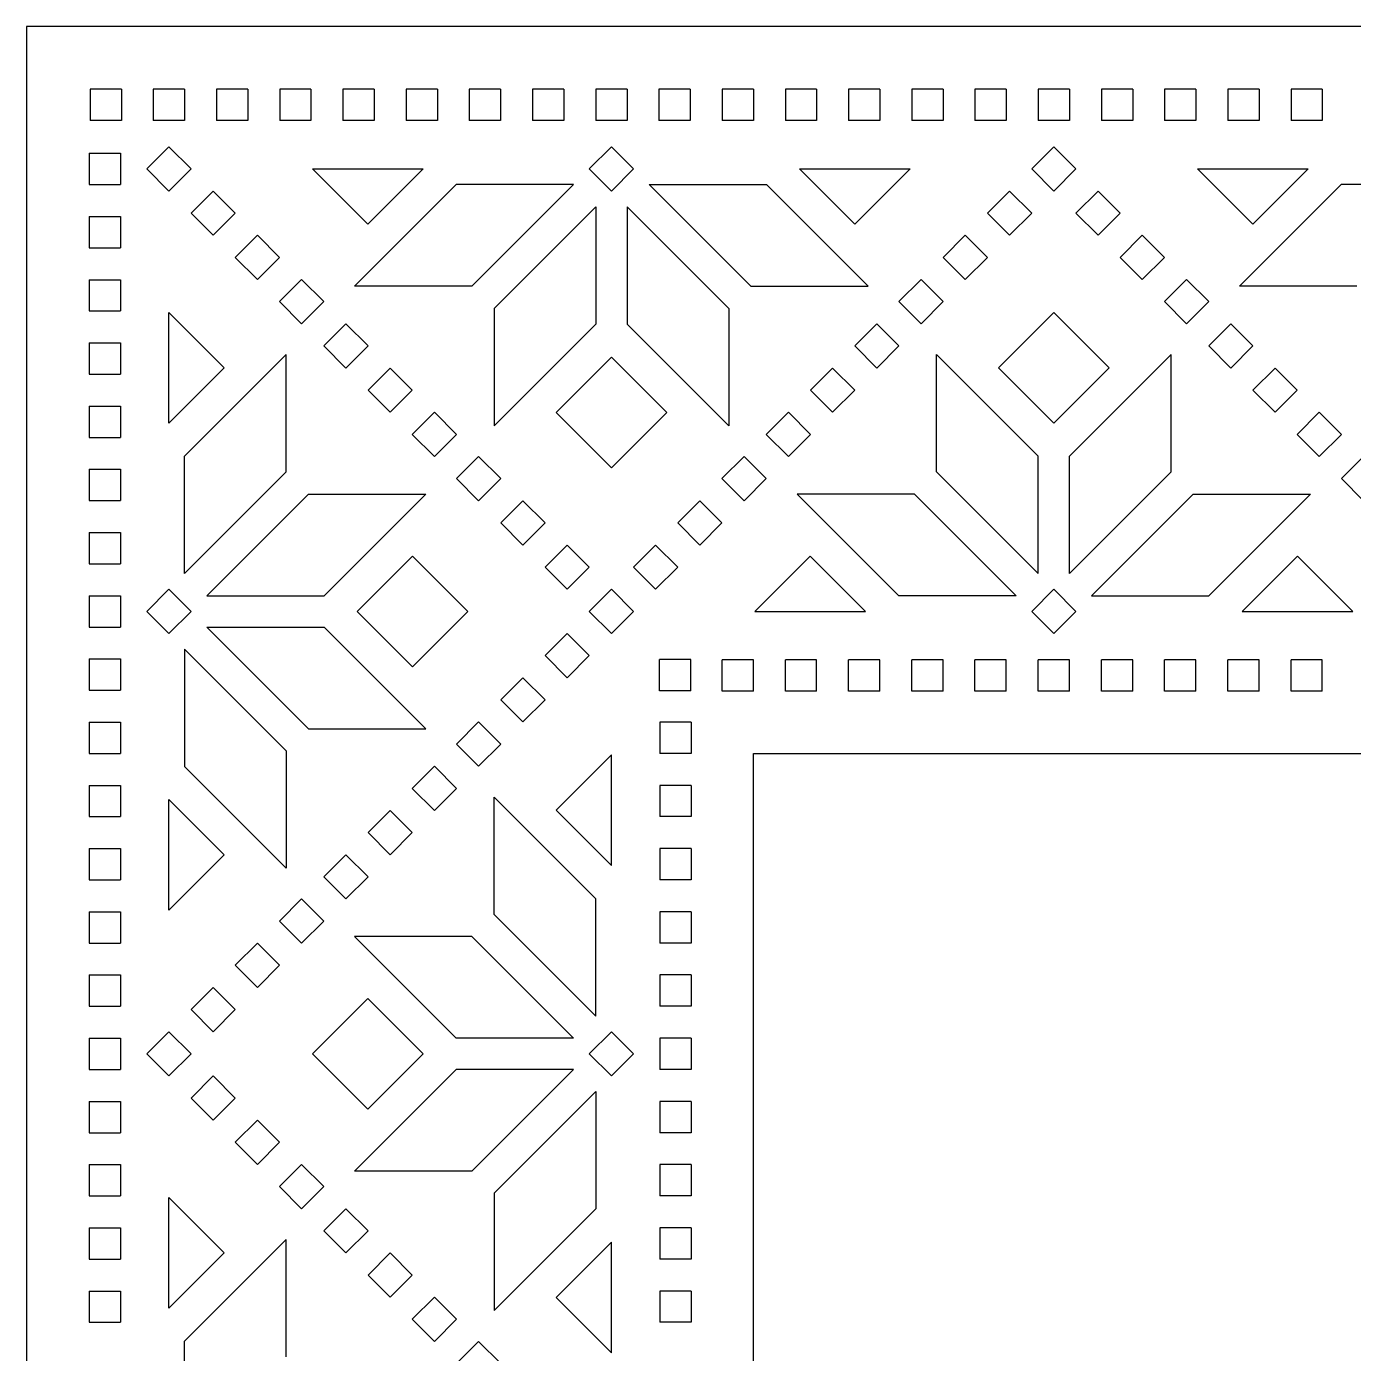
# Model space of a CAD drawing. Extents: x 33 to 579, y 140 to 533.
# Drawn here: x 33.4 to 118.2, y 242.9 to 327.7 of the extents above; entities that cross this region are included whole.
import ezdxf

# ---------------------------------------------------------------- set-up
doc = ezdxf.new("R2010")
doc.units = 0
doc.layers.get('0').update_dxf_attribs({"linetype": 'CONTINUOUS'})

msp = doc.modelspace()

# ---------------------------------------------------------------- linework, layer by layer
for p, q in [((221.322731, 327.696411), (33.413463, 327.696411)), ((33.413463, 327.696411), (33.413463, 139.787143)), ((39.47467, 323.696411), (37.47467, 323.696411)), ((37.47467, 323.696411), (37.47467, 321.696411)), ((39.47467, 323.696411), (39.47467, 321.696411)), ((43.515284, 323.696411), (41.515284, 323.696411)), ((41.515284, 323.696411), (41.515284, 321.696411)), ((43.515284, 323.696411), (43.515284, 321.696411)), ((47.555898, 323.696411), (45.555898, 323.696411)), ((45.555898, 323.696411), (45.555898, 321.696411)), ((47.555898, 323.696411), (47.555898, 321.696411)), ((51.596512, 323.696411), (49.596512, 323.696411)), ((49.596512, 323.696411), (49.596512, 321.696411)), ((51.596512, 323.696411), (51.596512, 321.696411)), ((55.637126, 323.696411), (53.637126, 323.696411)), ((53.637126, 323.696411), (53.637126, 321.696411)), ((55.637126, 323.696411), (55.637126, 321.696411)), ((59.67774, 323.696411), (57.67774, 323.696411)), ((57.67774, 323.696411), (57.67774, 321.696411)), ((59.67774, 323.696411), (59.67774, 321.696411)), ((63.718354, 323.696411), (61.718354, 323.696411)), ((61.718354, 323.696411), (61.718354, 321.696411)), ((63.718354, 323.696411), (63.718354, 321.696411)), ((67.758968, 323.696411), (65.758968, 323.696411)), ((65.758968, 323.696411), (65.758968, 321.696411)), ((67.758968, 323.696411), (67.758968, 321.696411)), ((71.799555, 323.696411), (69.799555, 323.696411)), ((69.799555, 323.696411), (69.799555, 321.696411)), ((71.799555, 323.696411), (71.799555, 321.696411)), ((75.840169, 323.696411), (73.840169, 323.696411)), ((73.840169, 323.696411), (73.840169, 321.696411)), ((75.840169, 323.696411), (75.840169, 321.696411)), ((79.880783, 323.696411), (77.880783, 323.696411)), ((77.880783, 323.696411), (77.880783, 321.696411)), ((79.880783, 323.696411), (79.880783, 321.696411)), ((83.921397, 323.696411), (81.921397, 323.696411)), ((81.921397, 323.696411), (81.921397, 321.696411)), ((83.921397, 323.696411), (83.921397, 321.696411)), ((87.962011, 323.696411), (85.962011, 323.696411)), ((85.962011, 323.696411), (85.962011, 321.696411)), ((87.962011, 323.696411), (87.962011, 321.696411)), ((92.002625, 323.696411), (90.002625, 323.696411)), ((90.002625, 323.696411), (90.002625, 321.696411)), ((92.002625, 323.696411), (92.002625, 321.696411)), ((96.043239, 323.696411), (94.043239, 323.696411)), ((94.043239, 323.696411), (94.043239, 321.696411)), ((96.043239, 323.696411), (96.043239, 321.696411)), ((100.083826, 323.696411), (98.083826, 323.696411)), ((98.083826, 323.696411), (98.083826, 321.696411)), ((100.083826, 323.696411), (100.083826, 321.696411)), ((104.12444, 323.696411), (102.12444, 323.696411)), ((102.12444, 323.696411), (102.12444, 321.696411)), ((104.12444, 323.696411), (104.12444, 321.696411)), ((108.165054, 323.696411), (106.165054, 323.696411)), ((106.165054, 323.696411), (106.165054, 321.696411)), ((108.165054, 323.696411), (108.165054, 321.696411)), ((112.205668, 323.696411), (110.205668, 323.696411)), ((110.205668, 323.696411), (110.205668, 321.696411)), ((112.205668, 323.696411), (112.205668, 321.696411)), ((116.246282, 323.696411), (114.246282, 323.696411)), ((114.246282, 323.696411), (114.246282, 321.696411)), ((116.246282, 323.696411), (116.246282, 321.696411)), ((39.47467, 321.696411), (37.47467, 321.696411)), ((43.515284, 321.696411), (41.515284, 321.696411)), ((47.555898, 321.696411), (45.555898, 321.696411)), ((51.596512, 321.696411), (49.596512, 321.696411)), ((55.637126, 321.696411), (53.637126, 321.696411)), ((59.67774, 321.696411), (57.67774, 321.696411)), ((63.718354, 321.696411), (61.718354, 321.696411)), ((67.758968, 321.696411), (65.758968, 321.696411)), ((71.799555, 321.696411), (69.799555, 321.696411)), ((75.840169, 321.696411), (73.840169, 321.696411)), ((79.880783, 321.696411), (77.880783, 321.696411)), ((83.921397, 321.696411), (81.921397, 321.696411)), ((87.962011, 321.696411), (85.962011, 321.696411)), ((92.002625, 321.696411), (90.002625, 321.696411)), ((96.043239, 321.696411), (94.043239, 321.696411)), ((100.083826, 321.696411), (98.083826, 321.696411)), ((104.12444, 321.696411), (102.12444, 321.696411)), ((108.165054, 321.696411), (106.165054, 321.696411)), ((112.205668, 321.696411), (110.205668, 321.696411)), ((116.246282, 321.696411), (114.246282, 321.696411)), ((42.515284, 320.008805), (41.10107, 318.594591)), ((42.515284, 320.008805), (43.929497, 318.594591)), ((70.799555, 320.008805), (69.385341, 318.594591)), ((70.799555, 320.008805), (72.213768, 318.594591)), ((99.083826, 320.008805), (97.669613, 318.594591)), ((99.083826, 320.008805), (100.49804, 318.594591)), ((37.413463, 319.594591), (39.413463, 319.594591)), ((37.413463, 319.594591), (37.413463, 317.594591)), ((39.413463, 319.594591), (39.413463, 317.594591)), ((41.10107, 318.594591), (42.515284, 317.180377)), ((43.929497, 318.594591), (42.515284, 317.180377)), ((51.692946, 318.594591), (58.764014, 318.594591)), ((51.692946, 318.594591), (55.22848, 315.059057)), ((55.22848, 315.059057), (58.764014, 318.594591)), ((70.799555, 317.180377), (69.385341, 318.594591)), ((70.799555, 317.180377), (72.213768, 318.594591)), ((82.835096, 318.594591), (89.906163, 318.594591)), ((86.370629, 315.059057), (82.835096, 318.594591)), ((89.906163, 318.594591), (86.370629, 315.059057)), ((97.669613, 318.594591), (99.083826, 317.180377)), ((100.49804, 318.594591), (99.083826, 317.180377)), ((108.261489, 318.594591), (111.797023, 315.059057)), ((108.261489, 318.594591), (115.332557, 318.594591)), ((111.797023, 315.059057), (115.332557, 318.594591)), ((37.413463, 317.594591), (39.413463, 317.594591)), ((54.385341, 311.094591), (60.885341, 317.594591)), ((68.385341, 317.594591), (60.885341, 317.594591)), ((68.385341, 317.594591), (61.885341, 311.094591)), ((73.213768, 317.594591), (80.713768, 317.594591)), ((73.213768, 317.594591), (79.713768, 311.094591)), ((87.213768, 311.094591), (80.713768, 317.594591)), ((110.953884, 311.094591), (117.453884, 317.594591)), ((124.953884, 317.594591), (117.453884, 317.594591)), ((45.343711, 317.180377), (43.929497, 315.766164)), ((45.343711, 317.180377), (46.757924, 315.766164)), ((96.255399, 317.180377), (94.841185, 315.766164)), ((96.255399, 317.180377), (97.669613, 315.766164)), ((101.912253, 317.180377), (100.49804, 315.766164)), ((101.912253, 317.180377), (103.326467, 315.766164)), ((37.413463, 315.554004), (39.413463, 315.554004)), ((37.413463, 315.554004), (37.413463, 313.554004)), ((39.413463, 315.554004), (39.413463, 313.554004)), ((43.929497, 315.766164), (45.343711, 314.35195)), ((46.757924, 315.766164), (45.343711, 314.35195)), ((69.799555, 316.180377), (63.299555, 309.680377)), ((69.799555, 316.180377), (69.799555, 308.680377)), ((71.799555, 316.180377), (71.799555, 308.680377)), ((71.799555, 316.180377), (78.299555, 309.680377)), ((94.841185, 315.766164), (96.255399, 314.35195)), ((97.669613, 315.766164), (96.255399, 314.35195)), ((100.49804, 315.766164), (101.912253, 314.35195)), ((103.326467, 315.766164), (101.912253, 314.35195)), ((48.172138, 314.35195), (46.757924, 312.937737)), ((48.172138, 314.35195), (49.586351, 312.937737)), ((93.426972, 314.35195), (92.012758, 312.937737)), ((93.426972, 314.35195), (94.841185, 312.937737)), ((104.74068, 314.35195), (103.326467, 312.937737)), ((104.74068, 314.35195), (106.154894, 312.937737)), ((37.413463, 313.554004), (39.413463, 313.554004)), ((46.757924, 312.937737), (48.172138, 311.523523)), ((49.586351, 312.937737), (48.172138, 311.523523)), ((92.012758, 312.937737), (93.426972, 311.523523)), ((94.841185, 312.937737), (93.426972, 311.523523)), ((103.326467, 312.937737), (104.74068, 311.523523)), ((106.154894, 312.937737), (104.74068, 311.523523)), ((37.413463, 311.51339), (37.413463, 309.51339)), ((37.413463, 311.51339), (39.413463, 311.51339)), ((39.413463, 311.51339), (39.413463, 309.51339)), ((51.000565, 311.523523), (49.586351, 310.10931)), ((51.000565, 311.523523), (52.414779, 310.10931)), ((90.598545, 311.523523), (89.184331, 310.10931)), ((90.598545, 311.523523), (92.012758, 310.10931)), ((107.569107, 311.523523), (106.154894, 310.10931)), ((107.569107, 311.523523), (108.983321, 310.10931)), ((61.885341, 311.094591), (54.385341, 311.094591)), ((79.713768, 311.094591), (87.213768, 311.094591)), ((118.453884, 311.094591), (110.953884, 311.094591)), ((49.586351, 310.10931), (51.000565, 308.695096)), ((52.414779, 310.10931), (51.000565, 308.695096)), ((63.299555, 309.680377), (63.299555, 302.180377)), ((78.299555, 309.680377), (78.299555, 302.180377)), ((89.184331, 310.10931), (90.598545, 308.695096)), ((92.012758, 310.10931), (90.598545, 308.695096)), ((106.154894, 310.10931), (107.569107, 308.695096)), ((108.983321, 310.10931), (107.569107, 308.695096)), ((37.413463, 309.51339), (39.413463, 309.51339)), ((42.515284, 309.416928), (46.050818, 305.881394)), ((42.515284, 302.34586), (42.515284, 309.416928)), ((99.083826, 309.416928), (95.548292, 305.881394)), ((99.083826, 309.416928), (102.61936, 305.881394)), ((53.828992, 308.695096), (52.414779, 307.280882)), ((53.828992, 308.695096), (55.243206, 307.280882)), ((63.299555, 302.180377), (69.799555, 308.680377)), ((78.299555, 302.180377), (71.799555, 308.680377)), ((87.770118, 308.695096), (86.355904, 307.280882)), ((87.770118, 308.695096), (89.184331, 307.280882)), ((110.397535, 308.695096), (108.983321, 307.280882)), ((110.397535, 308.695096), (111.811748, 307.280882)), ((37.413463, 307.472776), (37.413463, 305.472776)), ((37.413463, 307.472776), (39.413463, 307.472776)), ((39.413463, 307.472776), (39.413463, 305.472776)), ((52.414779, 307.280882), (53.828992, 305.866669)), ((55.243206, 307.280882), (53.828992, 305.866669)), ((86.355904, 307.280882), (87.770118, 305.866669)), ((89.184331, 307.280882), (87.770118, 305.866669)), ((108.983321, 307.280882), (110.397535, 305.866669)), ((111.811748, 307.280882), (110.397535, 305.866669)), ((50.015284, 306.724533), (43.515284, 300.224533)), ((50.015284, 299.224533), (50.015284, 306.724533)), ((67.264021, 303.023516), (70.799555, 306.55905)), ((74.335089, 303.023516), (70.799555, 306.55905)), ((91.583826, 306.724533), (98.083826, 300.224533)), ((91.583826, 299.224533), (91.583826, 306.724533)), ((106.583826, 306.724533), (100.083826, 300.224533)), ((106.583826, 299.224533), (106.583826, 306.724533)), ((37.413463, 305.472776), (39.413463, 305.472776)), ((46.050818, 305.881394), (42.515284, 302.34586)), ((56.657419, 305.866669), (55.243206, 304.452455)), ((56.657419, 305.866669), (58.071633, 304.452455)), ((84.94169, 305.866669), (83.527477, 304.452455)), ((84.94169, 305.866669), (86.355904, 304.452455)), ((95.548292, 305.881394), (99.083826, 302.34586)), ((102.61936, 305.881394), (99.083826, 302.34586)), ((113.225962, 305.866669), (111.811748, 304.452455)), ((113.225962, 305.866669), (114.640175, 304.452455)), ((55.243206, 304.452455), (56.657419, 303.038242)), ((58.071633, 304.452455), (56.657419, 303.038242)), ((83.527477, 304.452455), (84.94169, 303.038242)), ((86.355904, 304.452455), (84.94169, 303.038242)), ((111.811748, 304.452455), (113.225962, 303.038242)), ((114.640175, 304.452455), (113.225962, 303.038242)), ((37.413463, 303.432162), (39.413463, 303.432162)), ((37.413463, 303.432162), (37.413463, 301.432162)), ((39.413463, 303.432162), (39.413463, 301.432162)), ((59.485846, 303.038242), (58.071633, 301.624028)), ((59.485846, 303.038242), (60.90006, 301.624028)), ((70.799555, 299.487982), (67.264021, 303.023516)), ((70.799555, 299.487982), (74.335089, 303.023516)), ((82.113263, 303.038242), (80.69905, 301.624028)), ((82.113263, 303.038242), (83.527477, 301.624028)), ((116.054389, 303.038242), (114.640175, 301.624028)), ((116.054389, 303.038242), (117.468602, 301.624028)), ((37.413463, 301.432162), (39.413463, 301.432162)), ((58.071633, 301.624028), (59.485846, 300.209815)), ((60.90006, 301.624028), (59.485846, 300.209815)), ((80.69905, 301.624028), (82.113263, 300.209815)), ((83.527477, 301.624028), (82.113263, 300.209815)), ((114.640175, 301.624028), (116.054389, 300.209815)), ((117.468602, 301.624028), (116.054389, 300.209815)), ((43.515284, 292.724533), (43.515284, 300.224533)), ((62.314273, 300.209815), (60.90006, 298.795601)), ((62.314273, 300.209815), (63.728487, 298.795601)), ((79.284836, 300.209815), (77.870623, 298.795601)), ((79.284836, 300.209815), (80.69905, 298.795601)), ((98.083826, 292.724533), (98.083826, 300.224533)), ((100.083826, 292.724533), (100.083826, 300.224533)), ((118.882816, 300.209815), (117.468602, 298.795601)), ((37.413463, 299.391548), (39.413463, 299.391548)), ((37.413463, 299.391548), (37.413463, 297.391548)), ((39.413463, 299.391548), (39.413463, 297.391548)), ((43.515284, 292.724533), (50.015284, 299.224533)), ((60.90006, 298.795601), (62.314273, 297.381388)), ((63.728487, 298.795601), (62.314273, 297.381388)), ((77.870623, 298.795601), (79.284836, 297.381388)), ((80.69905, 298.795601), (79.284836, 297.381388)), ((98.083826, 292.724533), (91.583826, 299.224533)), ((100.083826, 292.724533), (106.583826, 299.224533)), ((117.468602, 298.795601), (118.882816, 297.381388)), ((44.929497, 291.31032), (51.429497, 297.81032)), ((51.429497, 297.81032), (58.929497, 297.81032)), ((58.929497, 297.81032), (52.429497, 291.31032)), ((82.669613, 297.81032), (89.169613, 291.31032)), ((90.169613, 297.81032), (82.669613, 297.81032)), ((96.669613, 291.31032), (90.169613, 297.81032)), ((101.49804, 291.31032), (107.99804, 297.81032)), ((107.99804, 297.81032), (115.49804, 297.81032)), ((115.49804, 297.81032), (108.99804, 291.31032)), ((37.413463, 297.391548), (39.413463, 297.391548)), ((65.142701, 297.381388), (63.728487, 295.967174)), ((65.142701, 297.381388), (66.556914, 295.967174)), ((76.456409, 297.381388), (75.042196, 295.967174)), ((76.456409, 297.381388), (77.870623, 295.967174)), ((37.413463, 295.350934), (37.413463, 293.350934)), ((37.413463, 295.350934), (39.413463, 295.350934)), ((39.413463, 295.350934), (39.413463, 293.350934)), ((63.728487, 295.967174), (65.142701, 294.55296)), ((66.556914, 295.967174), (65.142701, 294.55296)), ((75.042196, 295.967174), (76.456409, 294.55296)), ((77.870623, 295.967174), (76.456409, 294.55296)), ((67.971128, 294.55296), (66.556914, 293.138747)), ((67.971128, 294.55296), (69.385341, 293.138747)), ((73.627982, 294.55296), (72.213768, 293.138747)), ((73.627982, 294.55296), (75.042196, 293.138747)), ((58.086358, 293.845854), (54.550824, 290.31032)), ((61.621892, 290.31032), (58.086358, 293.845854)), ((79.977218, 290.31032), (83.512752, 293.845854)), ((83.512752, 293.845854), (87.048285, 290.31032)), ((114.654901, 293.845854), (111.119367, 290.31032)), ((118.190435, 290.31032), (114.654901, 293.845854)), ((37.413463, 293.350934), (39.413463, 293.350934)), ((66.556914, 293.138747), (67.971128, 291.724533)), ((69.385341, 293.138747), (67.971128, 291.724533)), ((72.213768, 293.138747), (73.627982, 291.724533)), ((75.042196, 293.138747), (73.627982, 291.724533)), ((37.413463, 291.31032), (39.413463, 291.31032)), ((37.413463, 291.31032), (37.413463, 289.31032)), ((39.413463, 291.31032), (39.413463, 289.31032)), ((41.10107, 290.31032), (42.515284, 291.724533)), ((43.929497, 290.31032), (42.515284, 291.724533)), ((44.929497, 291.31032), (52.429497, 291.31032)), ((70.799555, 291.724533), (69.385341, 290.31032)), ((69.385341, 290.31032), (70.799555, 291.724533)), ((70.799555, 291.724533), (72.213768, 290.31032)), ((70.799555, 291.724533), (72.213768, 290.31032)), ((96.669613, 291.31032), (89.169613, 291.31032)), ((99.083826, 291.724533), (97.669613, 290.31032)), ((99.083826, 291.724533), (100.49804, 290.31032)), ((101.49804, 291.31032), (108.99804, 291.31032)), ((41.10107, 290.31032), (42.515284, 288.896106)), ((43.929497, 290.31032), (42.515284, 288.896106)), ((58.086358, 286.774786), (54.550824, 290.31032)), ((61.621892, 290.31032), (58.086358, 286.774786)), ((69.385341, 290.31032), (70.799555, 288.896106)), ((69.385341, 290.31032), (70.799555, 288.896106)), ((72.213768, 290.31032), (70.799555, 288.896106)), ((70.799555, 288.896106), (72.213768, 290.31032)), ((79.977218, 290.31032), (87.048285, 290.31032)), ((97.669613, 290.31032), (99.083826, 288.896106)), ((100.49804, 290.31032), (99.083826, 288.896106)), ((111.119367, 290.31032), (118.190435, 290.31032)), ((37.413463, 289.31032), (39.413463, 289.31032)), ((44.929497, 289.31032), (51.429497, 282.81032)), ((44.929497, 289.31032), (52.429497, 289.31032)), ((58.929497, 282.81032), (52.429497, 289.31032)), ((66.556914, 287.481893), (67.971128, 288.896106)), ((67.971128, 288.896106), (69.385341, 287.481893)), ((43.515284, 287.896106), (50.015284, 281.396106)), ((43.515284, 287.896106), (43.515284, 280.396106)), ((37.413463, 287.269732), (37.413463, 285.269732)), ((37.413463, 287.269732), (39.413463, 287.269732)), ((39.413463, 287.269732), (39.413463, 285.269732)), ((66.556914, 287.481893), (67.971128, 286.067679)), ((67.971128, 286.067679), (69.385341, 287.481893)), ((73.870772, 285.239116), (73.870772, 287.239116)), ((75.870772, 287.239116), (73.870772, 287.239116)), ((75.870772, 285.239116), (75.870772, 287.239116)), ((79.880783, 287.208499), (77.880783, 287.208499)), ((77.880783, 285.208499), (77.880783, 287.208499)), ((79.880783, 285.208499), (79.880783, 287.208499)), ((81.921397, 285.208499), (81.921397, 287.208499)), ((83.921397, 287.208499), (81.921397, 287.208499)), ((83.921397, 285.208499), (83.921397, 287.208499)), ((85.962011, 285.208499), (85.962011, 287.208499)), ((87.962011, 287.208499), (85.962011, 287.208499)), ((87.962011, 285.208499), (87.962011, 287.208499)), ((90.002625, 285.208499), (90.002625, 287.208499)), ((92.002625, 287.208499), (90.002625, 287.208499)), ((92.002625, 285.208499), (92.002625, 287.208499)), ((94.043239, 285.208499), (94.043239, 287.208499)), ((96.043239, 287.208499), (94.043239, 287.208499)), ((96.043239, 285.208499), (96.043239, 287.208499)), ((98.083826, 285.208499), (98.083826, 287.208499)), ((100.083826, 287.208499), (98.083826, 287.208499)), ((100.083826, 285.208499), (100.083826, 287.208499)), ((102.12444, 285.208499), (102.12444, 287.208499)), ((104.12444, 287.208499), (102.12444, 287.208499)), ((104.12444, 285.208499), (104.12444, 287.208499)), ((106.165054, 285.208499), (106.165054, 287.208499)), ((108.165054, 287.208499), (106.165054, 287.208499)), ((108.165054, 285.208499), (108.165054, 287.208499)), ((110.205668, 285.208499), (110.205668, 287.208499)), ((112.205668, 287.208499), (110.205668, 287.208499)), ((112.205668, 285.208499), (112.205668, 287.208499)), ((114.246282, 285.208499), (114.246282, 287.208499)), ((116.246282, 287.208499), (114.246282, 287.208499)), ((116.246282, 285.208499), (116.246282, 287.208499)), ((63.728487, 284.653465), (65.142701, 286.067679)), ((65.142701, 286.067679), (66.556914, 284.653465)), ((37.413463, 285.269732), (39.413463, 285.269732)), ((75.870772, 285.239116), (73.870772, 285.239116)), ((79.880783, 285.208499), (77.880783, 285.208499)), ((83.921397, 285.208499), (81.921397, 285.208499)), ((87.962011, 285.208499), (85.962011, 285.208499)), ((92.002625, 285.208499), (90.002625, 285.208499)), ((96.043239, 285.208499), (94.043239, 285.208499)), ((100.083826, 285.208499), (98.083826, 285.208499)), ((104.12444, 285.208499), (102.12444, 285.208499)), ((108.165054, 285.208499), (106.165054, 285.208499)), ((112.205668, 285.208499), (110.205668, 285.208499)), ((116.246282, 285.208499), (114.246282, 285.208499)), ((63.728487, 284.653465), (65.142701, 283.239252)), ((65.142701, 283.239252), (66.556914, 284.653465)), ((37.413463, 283.229118), (39.413463, 283.229118)), ((37.413463, 283.229118), (37.413463, 281.229118)), ((39.413463, 283.229118), (39.413463, 281.229118)), ((51.429497, 282.81032), (58.929497, 282.81032)), ((60.90006, 281.825038), (62.314273, 283.239252)), ((62.314273, 283.239252), (63.728487, 281.825038)), ((75.901375, 283.229118), (73.901375, 283.229118)), ((73.901375, 283.229118), (73.901375, 281.229118)), ((75.901375, 283.229118), (75.901375, 281.229118)), ((60.90006, 281.825038), (62.314273, 280.410825)), ((62.314273, 280.410825), (63.728487, 281.825038)), ((37.413463, 281.229118), (39.413463, 281.229118)), ((50.015284, 281.396106), (50.015284, 273.896106)), ((70.799555, 281.132657), (67.264021, 277.597123)), ((70.799555, 274.061589), (70.799555, 281.132657)), ((75.901375, 281.229118), (73.901375, 281.229118)), ((79.880757, 186.254462), (79.880782, 281.229117)), ((79.880782, 281.229117), (174.855438, 281.229093)), ((50.015284, 273.896106), (43.515284, 280.396106)), ((58.071633, 278.996611), (59.485846, 280.410825)), ((59.485846, 280.410825), (60.90006, 278.996611)), ((37.413463, 279.188504), (39.413463, 279.188504)), ((37.413463, 279.188504), (37.413463, 277.188504)), ((39.413463, 279.188504), (39.413463, 277.188504)), ((75.901375, 279.188504), (73.901375, 279.188504)), ((73.901375, 279.188504), (73.901375, 277.188504)), ((75.901375, 279.188504), (75.901375, 277.188504)), ((46.050818, 274.739245), (42.515284, 278.274779)), ((42.515284, 271.203711), (42.515284, 278.274779)), ((58.071633, 278.996611), (59.485846, 277.582398)), ((59.485846, 277.582398), (60.90006, 278.996611)), ((63.299555, 278.440262), (69.799555, 271.940262)), ((63.299555, 270.940262), (63.299555, 278.440262)), ((55.243206, 276.168184), (56.657419, 277.582398)), ((56.657419, 277.582398), (58.071633, 276.168184)), ((67.264021, 277.597123), (70.799555, 274.061589)), ((37.413463, 277.188504), (39.413463, 277.188504)), ((75.901375, 277.188504), (73.901375, 277.188504)), ((55.243206, 276.168184), (56.657419, 274.753971)), ((56.657419, 274.753971), (58.071633, 276.168184)), ((37.413463, 275.14789), (37.413463, 273.14789)), ((37.413463, 275.14789), (39.413463, 275.14789)), ((39.413463, 275.14789), (39.413463, 273.14789)), ((75.901375, 275.14789), (73.901375, 275.14789)), ((73.901375, 275.14789), (73.901375, 273.14789)), ((75.901375, 275.14789), (75.901375, 273.14789)), ((42.515284, 271.203711), (46.050818, 274.739245)), ((52.414779, 273.339757), (53.828992, 274.753971)), ((53.828992, 274.753971), (55.243206, 273.339757)), ((37.413463, 273.14789), (39.413463, 273.14789)), ((52.414779, 273.339757), (53.828992, 271.925543)), ((53.828992, 271.925543), (55.243206, 273.339757)), ((75.901375, 273.14789), (73.901375, 273.14789)), ((49.586351, 270.51133), (51.000565, 271.925543)), ((51.000565, 271.925543), (52.414779, 270.51133)), ((69.799555, 264.440262), (69.799555, 271.940262)), ((37.413463, 271.107276), (37.413463, 269.107276)), ((37.413463, 271.107276), (39.413463, 271.107276)), ((39.413463, 271.107276), (39.413463, 269.107276)), ((69.799555, 264.440262), (63.299555, 270.940262)), ((75.901375, 271.107276), (73.901375, 271.107276)), ((73.901375, 271.107276), (73.901375, 269.107276)), ((75.901375, 271.107276), (75.901375, 269.107276)), ((49.586351, 270.51133), (51.000565, 269.097116)), ((51.000565, 269.097116), (52.414779, 270.51133)), ((37.413463, 269.107276), (39.413463, 269.107276)), ((46.757924, 267.682903), (48.172138, 269.097116)), ((48.172138, 269.097116), (49.586351, 267.682903)), ((54.385341, 269.526048), (60.885341, 263.026048)), ((61.885341, 269.526048), (54.385341, 269.526048)), ((68.385341, 263.026048), (61.885341, 269.526048)), ((75.901375, 269.107276), (73.901375, 269.107276)), ((46.757924, 267.682903), (48.172138, 266.268689)), ((48.172138, 266.268689), (49.586351, 267.682903)), ((37.413463, 267.066662), (39.413463, 267.066662)), ((37.413463, 267.066662), (37.413463, 265.066662)), ((39.413463, 267.066662), (39.413463, 265.066662)), ((75.901375, 267.066662), (73.901375, 267.066662)), ((73.901375, 267.066662), (73.901375, 265.066662)), ((75.901375, 267.066662), (75.901375, 265.066662)), ((43.929497, 264.854476), (45.343711, 266.268689)), ((45.343711, 266.268689), (46.757924, 264.854476)), ((51.692946, 262.026048), (55.22848, 265.561582)), ((55.22848, 265.561582), (58.764014, 262.026048)), ((37.413463, 265.066662), (39.413463, 265.066662)), ((43.929497, 264.854476), (45.343711, 263.440262)), ((45.343711, 263.440262), (46.757924, 264.854476)), ((75.901375, 265.066662), (73.901375, 265.066662)), ((37.413463, 263.026048), (39.413463, 263.026048)), ((37.413463, 263.026048), (37.413463, 261.026048)), ((39.413463, 263.026048), (39.413463, 261.026048)), ((41.10107, 262.026048), (42.515284, 263.440262)), ((42.515284, 263.440262), (43.929497, 262.026048)), ((68.385341, 263.026048), (60.885341, 263.026048)), ((69.385341, 262.026048), (70.799555, 263.440262)), ((70.799555, 263.440262), (72.213768, 262.026048)), ((75.901375, 263.026048), (73.901375, 263.026048)), ((73.901375, 263.026048), (73.901375, 261.026048)), ((75.901375, 263.026048), (75.901375, 261.026048)), ((41.10107, 262.026048), (42.515284, 260.611835)), ((42.515284, 260.611835), (43.929497, 262.026048)), ((51.692946, 262.026048), (55.22848, 258.490515)), ((55.22848, 258.490515), (58.764014, 262.026048)), ((69.385341, 262.026048), (70.799555, 260.611835)), ((70.799555, 260.611835), (72.213768, 262.026048)), ((37.413463, 261.026048), (39.413463, 261.026048)), ((43.929497, 259.197621), (45.343711, 260.611835)), ((45.343711, 260.611835), (46.757924, 259.197621)), ((54.385341, 254.526048), (60.885341, 261.026048)), ((68.385341, 261.026048), (60.885341, 261.026048)), ((68.385341, 261.026048), (61.885341, 254.526048)), ((75.901375, 261.026048), (73.901375, 261.026048)), ((69.799555, 259.611835), (63.299555, 253.111835)), ((69.799555, 259.611835), (69.799555, 252.111835)), ((37.413463, 258.985461), (39.413463, 258.985461)), ((37.413463, 258.985461), (37.413463, 256.985461)), ((39.413463, 258.985461), (39.413463, 256.985461)), ((43.929497, 259.197621), (45.343711, 257.783408)), ((45.343711, 257.783408), (46.757924, 259.197621)), ((75.901375, 258.985461), (73.901375, 258.985461)), ((73.901375, 258.985461), (73.901375, 256.985461)), ((75.901375, 258.985461), (75.901375, 256.985461)), ((46.757924, 256.369194), (48.172138, 257.783408)), ((48.172138, 257.783408), (49.586351, 256.369194)), ((37.413463, 256.985461), (39.413463, 256.985461)), ((46.757924, 256.369194), (48.172138, 254.954981)), ((48.172138, 254.954981), (49.586351, 256.369194)), ((75.901375, 256.985461), (73.901375, 256.985461)), ((37.413463, 254.944847), (37.413463, 252.944847)), ((37.413463, 254.944847), (39.413463, 254.944847)), ((39.413463, 254.944847), (39.413463, 252.944847)), ((49.586351, 253.540767), (51.000565, 254.954981)), ((51.000565, 254.954981), (52.414779, 253.540767)), ((61.885341, 254.526048), (54.385341, 254.526048)), ((75.901375, 254.944847), (73.901375, 254.944847)), ((73.901375, 254.944847), (73.901375, 252.944847)), ((75.901375, 254.944847), (75.901375, 252.944847)), ((37.413463, 252.944847), (39.413463, 252.944847)), ((42.515284, 245.777318), (42.515284, 252.848386)), ((42.515284, 252.848386), (46.050818, 249.312852)), ((49.586351, 253.540767), (51.000565, 252.126554)), ((51.000565, 252.126554), (52.414779, 253.540767)), ((63.299555, 253.111835), (63.299555, 245.611835)), ((75.901375, 252.944847), (73.901375, 252.944847)), ((52.414779, 250.71234), (53.828992, 252.126554)), ((53.828992, 252.126554), (55.243206, 250.71234)), ((63.299555, 245.611835), (69.799555, 252.111835)), ((37.413463, 250.904233), (37.413463, 248.904233)), ((37.413463, 250.904233), (39.413463, 250.904233)), ((39.413463, 250.904233), (39.413463, 248.904233)), ((52.414779, 250.71234), (53.828992, 249.298126)), ((53.828992, 249.298126), (55.243206, 250.71234)), ((75.901375, 250.904233), (73.901375, 250.904233)), ((73.901375, 250.904233), (73.901375, 248.904233)), ((75.901375, 250.904233), (75.901375, 248.904233)), ((50.015284, 250.155991), (43.515284, 243.655991)), ((50.015284, 242.655991), (50.015284, 250.155991)), ((67.264021, 246.454974), (70.799555, 249.990508)), ((70.799555, 242.91944), (70.799555, 249.990508)), ((37.413463, 248.904233), (39.413463, 248.904233)), ((46.050818, 249.312852), (42.515284, 245.777318)), ((55.243206, 247.883913), (56.657419, 249.298126)), ((56.657419, 249.298126), (58.071633, 247.883913)), ((75.901375, 248.904233), (73.901375, 248.904233)), ((55.243206, 247.883913), (56.657419, 246.469699)), ((56.657419, 246.469699), (58.071633, 247.883913)), ((37.413463, 246.863619), (39.413463, 246.863619)), ((37.413463, 246.863619), (37.413463, 244.863619)), ((39.413463, 246.863619), (39.413463, 244.863619)), ((75.901375, 246.863619), (73.901375, 246.863619)), ((73.901375, 246.863619), (73.901375, 244.863619)), ((75.901375, 246.863619), (75.901375, 244.863619)), ((58.071633, 245.055486), (59.485846, 246.469699)), ((59.485846, 246.469699), (60.90006, 245.055486)), ((70.799555, 242.91944), (67.264021, 246.454974)), ((37.413463, 244.863619), (39.413463, 244.863619)), ((58.071633, 245.055486), (59.485846, 243.641272)), ((59.485846, 243.641272), (60.90006, 245.055486)), ((75.901375, 244.863619), (73.901375, 244.863619)), ((43.515284, 236.155991), (43.515284, 243.655991)), ((60.90006, 242.227059), (62.314273, 243.641272)), ((62.314273, 243.641272), (63.728487, 242.227059))]:
    msp.add_line(p, q)

doc.saveas('drawing.dxf')
